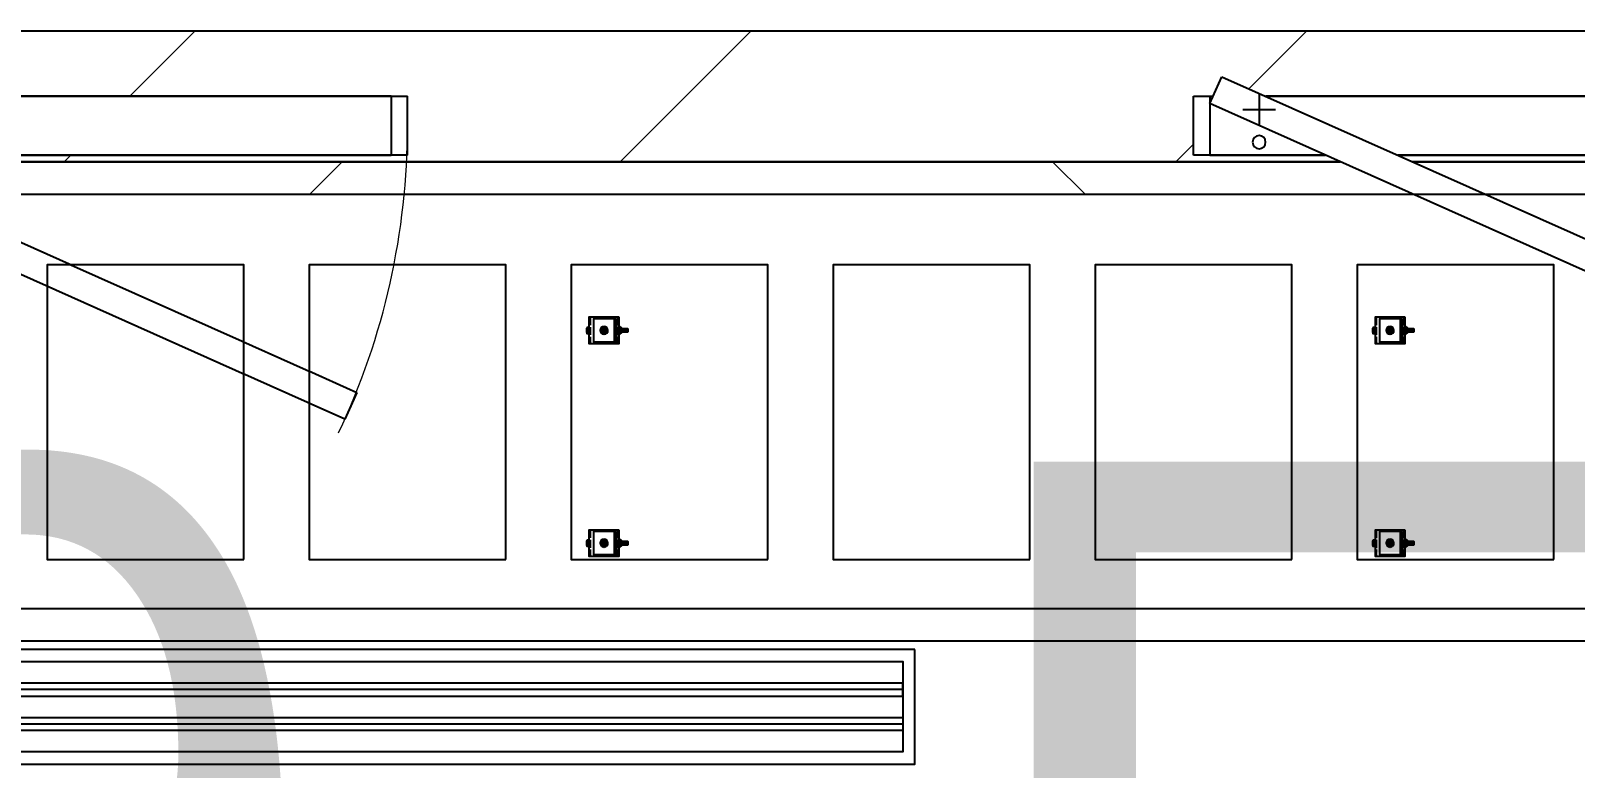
# Model space of a CAD drawing. Header units: millimetres. Extents: x -962357 to -591296, y -195428 to 59420.
# Drawn here: x -741355 to -738998, y 7019 to 8145 of the extents above; entities that cross this region are included whole.
import ezdxf

# ---------------------------------------------------------------- set-up
doc = ezdxf.new("R2010")
doc.units = ezdxf.units.MM
doc.linetypes.add('ACAD_ISO02W100', pattern=[15, 12, -3])
for name, color, linetype in [('000 - CSD_PL_001 - ASCESSORIES', 251, 'Continuous'), ('000 - H A T C H', 8, 'Continuous'), ('000 - WIPEOUT', 250, 'Continuous'), ('001 - ASCESSORIES', 251, 'Continuous'), ('008 - LIGHTING', 1, 'Continuous'), ('A04_TUBE SERIES', 2, 'Continuous'), ('A11_ALU.SOLID SHEET', 2, 'Continuous')]:
    doc.layers.add(name, color=color, linetype=linetype)
for name, color, linetype, lineweight in [('A-DOOR', 3, 'Continuous', 25), ('A-DOOR-E', 2, 'Continuous', 25), ('A-DOOR-OPNG', 2, 'Continuous', 9), ('A-GLAZ-CURT', 2, 'Continuous', 9), ('A-WALL', 5, 'Continuous', 9), ('A-WALL-FNSH', 2, 'Continuous', 9), ('A-WALL-PATT', 1, 'Continuous', 9)]:
    doc.layers.add(name, color=color, linetype=linetype, lineweight=lineweight)
doc.layers.get('000 - CSD_PL_001 - ASCESSORIES').off()

# ---------------------------------------------------------------- blocks, each defined once
blk = doc.blocks.new('PPLS-PP19_Custom Tile Pattern - Custom Tile Pattern-V94-4180-01 LOWER PLATFORM LEVEL - REFLECTED CEILING PLAN')
at = {"layer": 'A-GLAZ-CURT'}
for p, q in [((-300, 0), (-146.1, 0)), ((-146.1, 0), (-300, 0)), ((-35.8, 0), (300, 0)), ((300, 0), (-35.8, 0)), ((230.1, 0), (300, 0)), ((-300, -50), (-34.2, -50)), ((-34.2, -50), (-300, -50)), ((76.1, -50), (300, -50)), ((300, -50), (76.1, -50))]:
    blk.add_line(p, q, dxfattribs=at)
at = {"layer": 'A-GLAZ-CURT', "flags": 128}
for points in [[(-300, 0), (-291.6, 0), (-283.3, 0), (-275.2, 0), (-267.3, 0), (-259.5, 0), (-251.8, 0), (-244.2, 0), (-236.7, 0), (-229.4, 0), (-222.1, 0), (-214.8, 0), (-207.7, 0), (-200.8, 0), (-194, 0), (-187.5, 0), (-181.4, 0)], [(-190.4, 0), (-196.4, 0), (-202.6, 0), (-209, 0), (-215.7, 0), (-222.6, 0), (-229.7, 0), (-237, 0), (-244.4, 0), (-252, 0), (-259.7, 0), (-267.5, 0), (-275.5, 0), (-283.6, 0), (-291.7, 0), (-300, 0)]]:
    blk.add_lwpolyline(points, dxfattribs=at)
at = {"layer": 'A-GLAZ-CURT'}
for points, knots in [([(-300, 0), (-284.7, 0), (-236.6, 0), (-188.9, 0), (-158.8, 0), (-151, 0)], [-5323.127839, -5323.127839, -5323.127839, -5323.127839, -4502.809032, -2700.551212, -1996.172939, -1996.172939, -1996.172939, -1996.172939]), ([(-159.2, 0), (-159.6, 0), (-163.4, 0), (-174, 0), (-185.6, 0), (-209.8, 0), (-232, 0), (-248.9, 0), (-253.5, 0), (-253.7, 0)], [-2257.973564, -2257.973564, -2257.973564, -2257.973564, -2237.412286, -2029.680487, -1755.085331, -1400.429864, -858.079193, -543.655514, -531.287897, -531.287897, -531.287897, -531.287897]), ([(-149.6, 0), (-152.7, 0), (-162.6, 0), (-177.9, 0), (-199.5, 0), (-215.4, 0), (-225.5, 0), (-226.7, 0)], [-2276.373206, -2276.373206, -2276.373206, -2276.373206, -2113.765672, -1763.376603, -1422.553702, -978.033455, -910.549282, -910.549282, -910.549282, -910.549282]), ([(-34.6, 0), (-26.3, 0), (-14.4, 0), (-3.8, 0), (-1, 0)], [-4019.024145, -4019.024145, -4019.024145, -4019.024145, -3589.737505, -3410.081093, -3410.081093, -3410.081093, -3410.081093]), ([(71, 0), (70.7, 0), (65.3, 0), (53.5, 0), (37, 0), (24.1, 0), (12.8, 0), (-2.9, 0), (-20.6, 0), (-29.6, 0), (-34, 0), (-34.1, 0)], [-2966.590051, -2966.590051, -2966.590051, -2966.590051, -2950.589685, -2634.532728, -2313.748533, -2106.613311, -1925.670641, -1617.263037, -1290.787923, -1039.307308, -1031.857409, -1031.857409, -1031.857409, -1031.857409]), ([(31.2, 0), (26, 0), (12, 0), (-10.2, 0), (-26.7, 0), (-34, 0)], [-4496.803627, -4496.803627, -4496.803627, -4496.803627, -4222.080604, -3745.412743, -3330.96565, -3330.96565, -3330.96565, -3330.96565]), ([(-31.3, 0), (-28.4, 0), (-17, 0), (8.8, 0), (43.4, 0), (68.5, 0), (77.9, 0), (79.3, 0)], [-6062.162279, -6062.162279, -6062.162279, -6062.162279, -5862.463379, -5340.621928, -4573.028122, -4094.177415, -3998.447461, -3998.447461, -3998.447461, -3998.447461]), ([(2.8, 0), (-4.7, 0), (-14.7, 0), (-28.9, 0), (-31.3, 0)], [-9880.810509, -9880.810509, -9880.810509, -9880.810509, -9424.652049, -9299.586361, -9299.586361, -9299.586361, -9299.586361]), ([(-29, 0), (-28.7, 0), (-27.4, 0), (-24.5, 0), (-22.6, 0)], [-166.548282, -166.548282, -166.548282, -166.548282, -102.06493, 0, 0, 0, 0]), ([(-22.6, 0), (-20.3, 0), (-17, 0), (-12.7, 0), (-10.9, 0), (-9.9, 0)], [-56468.192263, -56468.192263, -56468.192263, -56468.192263, -56344.022017, -56303.229861, -56238.992205, -56238.992205, -56238.992205, -56238.992205]), ([(-21.2, 0), (-19.4, 0), (-11.8, 0), (-1.3, 0), (4.5, 0)], [-2989.152759, -2989.152759, -2989.152759, -2989.152759, -2864.387349, -2490.960632, -2490.960632, -2490.960632, -2490.960632]), ([(0.5, 0), (-2.2, 0), (-6.9, 0), (-11, 0), (-12.4, 0)], [-2679.34943, -2679.34943, -2679.34943, -2679.34943, -2518.50168, -2435.772209, -2435.772209, -2435.772209, -2435.772209]), ([(-3.4, 0), (-0.6, 0), (14, 0), (42.8, 0), (88.7, 0), (120.6, 0), (138.3, 0), (138.5, 0)], [-439.821474, -439.821474, -439.821474, -439.821474, -429.606584, -390.253598, -346.313304, -291.370682, -290.5735, -290.5735, -290.5735, -290.5735]), ([(3.4, 0), (4.6, 0), (8, 0), (16, 0), (22.5, 0), (24.5, 0)], [-211.182196, -211.182196, -211.182196, -211.182196, -206.416616, -198.214427, -187.717507, -187.717507, -187.717507, -187.717507]), ([(103.1, 0), (101.1, 0), (86.3, 0), (63.3, 0), (37, 0), (25.3, 0), (20.9, 0)], [-375.435014, -375.435014, -375.435014, -375.435014, -369.147452, -330.153101, -307.516438, -289.397823, -289.397823, -289.397823, -289.397823]), ([(21.5, 0), (22, 0), (24.6, 0), (31, 0), (39, 0), (48.3, 0), (52.8, 0), (53.9, 0)], [-1992.768506, -1992.768506, -1992.768506, -1992.768506, -1956.422387, -1818.904206, -1645.594513, -1443.202566, -1370.028348, -1370.028348, -1370.028348, -1370.028348]), ([(136.4, 0), (121.7, 0), (86.9, 0), (51.2, 0), (31.2, 0)], [-106.750556, -106.750556, -106.750556, -106.750556, -59.610984, 0, 0, 0, 0]), ([(36.3, 0), (37.8, 0), (46.7, 0), (52.8, 0), (56.3, 0)], [-314.598523, -314.598523, -314.598523, -314.598523, -305.899624, -292.458861, -292.458861, -292.458861, -292.458861]), ([(100.3, 0), (90.4, 0), (75.2, 0), (57.8, 0), (46.5, 0), (41.8, 0), (38.2, 0), (37.3, 0)], [-395.777283, -395.777283, -395.777283, -395.777283, -357.622665, -341.267687, -334.000314, -326.15566, -321.97841, -321.97841, -321.97841, -321.97841]), ([(39, 0), (43.3, 0), (54.4, 0), (67.2, 0), (73, 0)], [-4639.627446, -4639.627446, -4639.627446, -4639.627446, -4353.683244, -3976.823525, -3976.823525, -3976.823525, -3976.823525]), ([(96.7, 0), (97, 0), (100.3, 0), (109, 0), (120.8, 0), (139.9, 0), (160.9, 0), (176.3, 0), (182.7, 0)], [-2253.533331, -2253.533331, -2253.533331, -2253.533331, -2233.599744, -2052.234781, -1843.028543, -1530.39897, -1095.004608, -662.803921, -662.803921, -662.803921, -662.803921]), ([(131.4, 0), (132.9, 0), (139.5, 0), (148, 0), (152.6, 0)], [-625.910216, -625.910216, -625.910216, -625.910216, -618.981161, -603.66234, -603.66234, -603.66234, -603.66234]), ([(162.8, 0), (165.4, 0), (168.7, 0), (170.7, 0), (170.7, 0)], [-111.264224, -111.264224, -111.264224, -111.264224, -56.742688, -55.632112, -55.632112, -55.632112, -55.632112]), ([(300, 0), (286.5, 0), (254.2, 0), (207.1, 0), (179.8, 0), (166.2, 0), (164.9, 0)], [-285.253232, -285.253232, -285.253232, -285.253232, -244.693688, -187.987675, -143.776725, -138.771843, -138.771843, -138.771843, -138.771843]), ([(171.5, 0), (176.5, 0), (188.6, 0), (194.3, 0), (195.7, 0)], [-7971.819559, -7971.819559, -7971.819559, -7971.819559, -7784.112253, -7707.76565, -7707.76565, -7707.76565, -7707.76565]), ([(185.8, 0), (186.9, 0), (192.6, 0), (208.8, 0), (219.4, 0), (230.1, 0)], [-46.257281, -46.257281, -46.257281, -46.257281, -41.623857, -24.459831, 0, 0, 0, 0]), ([(219.8, 0), (225.3, 0), (244.4, 0), (264.9, 0), (276, 0), (279, 0)], [-6915.603924, -6915.603924, -6915.603924, -6915.603924, -6582.165592, -6068.460911, -5859.388289, -5859.388289, -5859.388289, -5859.388289]), ([(286.1, 0), (286.6, 0), (288.3, 0), (293.6, 0), (297.8, 0), (300, 0)], [-4011.010929, -4011.010929, -4011.010929, -4011.010929, -3959.664717, -3862.421465, -3746.95702, -3746.95702, -3746.95702, -3746.95702])]:
    blk.add_open_spline(points, degree=3, knots=knots, dxfattribs=at)
for points in [[(-29, 0), (-31, 0), (-33, 0), (-35, 0)], [(67.8, 0), (71.7, 0), (75.7, 0), (79.6, 0)]]:
    blk.add_open_spline(points, degree=3, dxfattribs=at)
blk = doc.blocks.new('PPLS-PP19_Custom Tile Pattern - Custom Tile Pattern-16106263-4180-01 LOWER PLATFORM LEVEL - REFLECTED CEILING PLAN')
at = {"layer": 'A-GLAZ-CURT'}
for p, q in [((-300, 0), (300, 0)), ((300, 0), (-300, 0)), ((-134.2, 0), (-140, 0)), ((230.1, 0), (300, 0)), ((-300, -50), (300, -50)), ((300, -50), (-300, -50))]:
    blk.add_line(p, q, dxfattribs=at)
at = {"layer": 'A-GLAZ-CURT', "flags": 128}
for points in [[(-300, 0), (-291.6, 0), (-283.3, 0), (-275.2, 0), (-267.3, 0), (-259.5, 0), (-251.8, 0), (-244.2, 0), (-236.7, 0), (-229.4, 0), (-222.1, 0), (-214.8, 0), (-207.7, 0), (-200.8, 0), (-194, 0), (-187.5, 0), (-181.4, 0)], [(-190.4, 0), (-196.4, 0), (-202.6, 0), (-209, 0), (-215.7, 0), (-222.6, 0), (-229.7, 0), (-237, 0), (-244.4, 0), (-252, 0), (-259.7, 0), (-267.5, 0), (-275.5, 0), (-283.6, 0), (-291.7, 0), (-300, 0)], [(-149.4, 0), (-141.8, 0), (-132.8, 0), (-126.1, 0)]]:
    blk.add_lwpolyline(points, dxfattribs=at)
at = {"layer": 'A-GLAZ-CURT'}
for points, knots in [([(-300, 0), (-284.7, 0), (-236.6, 0), (-176.1, 0), (-138.3, 0), (-124.9, 0)], [-5323.127839, -5323.127839, -5323.127839, -5323.127839, -4502.809032, -2700.551212, -1108.984966, -1108.984966, -1108.984966, -1108.984966]), ([(-159.2, 0), (-159.6, 0), (-163.4, 0), (-174, 0), (-185.6, 0), (-209.8, 0), (-232, 0), (-248.9, 0), (-253.5, 0), (-253.7, 0)], [-2257.973564, -2257.973564, -2257.973564, -2257.973564, -2237.412286, -2029.680487, -1755.085331, -1400.429864, -858.079193, -543.655514, -531.287897, -531.287897, -531.287897, -531.287897]), ([(-143.3, 0), (-144.7, 0), (-149.9, 0), (-162, 0), (-177.9, 0), (-199.5, 0), (-215.4, 0), (-225.5, 0), (-226.7, 0)], [-2390.191866, -2390.191866, -2390.191866, -2390.191866, -2308.929706, -2113.765672, -1763.376603, -1422.553702, -978.033455, -910.549282, -910.549282, -910.549282, -910.549282]), ([(-128, 0), (-130.6, 0), (-136.8, 0), (-144.4, 0), (-147.1, 0)], [-5691.037617, -5691.037617, -5691.037617, -5691.037617, -5508.838257, -5319.88299, -5319.88299, -5319.88299, -5319.88299]), ([(-65.9, 0), (-70.5, 0), (-83.9, 0), (-110.9, 0), (-128.7, 0), (-142.4, 0), (-143.6, 0)], [-7788.403577, -7788.403577, -7788.403577, -7788.403577, -7508.296369, -7004.680444, -6449.282163, -6393.465623, -6393.465623, -6393.465623, -6393.465623]), ([(-118.2, 0), (-119.4, 0), (-122.1, 0), (-125.4, 0), (-127, 0), (-127.4, 0)], [-164.249813, -164.249813, -164.249813, -164.249813, -98.539552, -24.539552, 0, 0, 0, 0]), ([(-126.5, 0), (-122.4, 0), (-108.7, 0), (-90.8, 0), (-77.2, 0), (-72.3, 0)], [-5231.017328, -5231.017328, -5231.017328, -5231.017328, -4994.692869, -4542.524482, -4234.633075, -4234.633075, -4234.633075, -4234.633075]), ([(-125.7, 0), (-125.3, 0), (-120.4, 0), (-107.3, 0), (-90.4, 0), (-75.3, 0), (-68.4, 0), (-65.1, 0), (-63.6, 0)], [-4082.700899, -4082.700899, -4082.700899, -4082.700899, -4054.690705, -3793.097032, -3402.597032, -3144.956779, -3050.982048, -2969.237017, -2969.237017, -2969.237017, -2969.237017]), ([(-114.9, 0), (-108, 0), (-98.7, 0), (-91.2, 0), (-90.5, 0)], [-6773.888853, -6773.888853, -6773.888853, -6773.888853, -6236.997189, -6184.855039, -6184.855039, -6184.855039, -6184.855039]), ([(-58.7, 0), (-59.6, 0), (-65.7, 0), (-81.2, 0), (-99.4, 0), (-111.4, 0), (-113.3, 0)], [-1113.463882, -1113.463882, -1113.463882, -1113.463882, -1060.00838, -740.068933, -229.489605, -123.718209, -123.718209, -123.718209, -123.718209]), ([(-39.2, 0), (-39.7, 0), (-45.3, 0), (-56.2, 0), (-75.6, 0), (-92, 0), (-103.2, 0), (-106.1, 0)], [-1826.829157, -1826.829157, -1826.829157, -1826.829157, -1792.521578, -1466.981642, -1208.454564, -789.402658, -608.943052, -608.943052, -608.943052, -608.943052]), ([(-96.4, 0), (-96.2, 0), (-90.9, 0), (-71.3, 0), (-42.5, 0), (-15.2, 0), (-3.8, 0), (-1, 0)], [-5115.12164, -5115.12164, -5115.12164, -5115.12164, -5103.229623, -4799.173296, -4065.652676, -3589.737505, -3410.081093, -3410.081093, -3410.081093, -3410.081093]), ([(-67.9, 0), (-73, 0), (-81.1, 0), (-89.2, 0), (-91.8, 0)], [-2627.997013, -2627.997013, -2627.997013, -2627.997013, -2193.204658, -1970.99776, -1970.99776, -1970.99776, -1970.99776]), ([(-79.5, 0), (-79.3, 0), (-74.9, 0), (-70.9, 0), (-67.4, 0)], [-1286.743147, -1286.743147, -1286.743147, -1286.743147, -1274.333717, -1073.56893, -1073.56893, -1073.56893, -1073.56893]), ([(-29, 0), (-34, 0), (-43.7, 0), (-55.8, 0), (-63.3, 0), (-65.5, 0)], [-2680.714891, -2680.714891, -2680.714891, -2680.714891, -2413.671296, -2161.752162, -2037.343317, -2037.343317, -2037.343317, -2037.343317]), ([(31.2, 0), (26, 0), (12, 0), (-16.9, 0), (-42.2, 0), (-56.4, 0), (-58.5, 0)], [-4496.803627, -4496.803627, -4496.803627, -4496.803627, -4222.080604, -3745.412743, -2981.410125, -2831.320802, -2831.320802, -2831.320802, -2831.320802]), ([(-49.8, 0), (-48.2, 0), (-45.4, 0), (-42.6, 0), (-41.8, 0)], [-4417.7536, -4417.7536, -4417.7536, -4417.7536, -4321.566175, -4270.495146, -4270.495146, -4270.495146, -4270.495146]), ([(71, 0), (70.7, 0), (65.3, 0), (53.5, 0), (37, 0), (24.1, 0), (12.8, 0), (-2.9, 0), (-20.6, 0), (-32.8, 0), (-42.4, 0), (-47, 0), (-47.8, 0)], [-2966.590051, -2966.590051, -2966.590051, -2966.590051, -2950.589685, -2634.532728, -2313.748533, -2106.613311, -1925.670641, -1617.263037, -1290.787923, -1039.307308, -819.71621, -773.893057, -773.893057, -773.893057, -773.893057]), ([(-45.9, 0), (-43, 0), (-37.8, 0), (-33.6, 0), (-32.3, 0)], [-3487.344885, -3487.344885, -3487.344885, -3487.344885, -3315.260113, -3238.248822, -3238.248822, -3238.248822, -3238.248822]), ([(-31.3, 0), (-28.4, 0), (-17, 0), (8.8, 0), (43.4, 0), (68.5, 0), (77.9, 0), (79.3, 0)], [-6062.162279, -6062.162279, -6062.162279, -6062.162279, -5862.463379, -5340.621928, -4573.028122, -4094.177415, -3998.447461, -3998.447461, -3998.447461, -3998.447461]), ([(2.8, 0), (-4.7, 0), (-14.7, 0), (-28.9, 0), (-31.3, 0)], [-9880.810509, -9880.810509, -9880.810509, -9880.810509, -9424.652049, -9299.586361, -9299.586361, -9299.586361, -9299.586361]), ([(-29, 0), (-28.7, 0), (-27.4, 0), (-24.5, 0), (-22.6, 0)], [-166.548282, -166.548282, -166.548282, -166.548282, -102.06493, 0, 0, 0, 0]), ([(-22.6, 0), (-20.3, 0), (-17, 0), (-12.7, 0), (-10.9, 0), (-9.9, 0)], [-56468.192263, -56468.192263, -56468.192263, -56468.192263, -56344.022017, -56303.229861, -56238.992205, -56238.992205, -56238.992205, -56238.992205]), ([(-21.2, 0), (-19.4, 0), (-11.8, 0), (-1.3, 0), (4.5, 0)], [-2989.152759, -2989.152759, -2989.152759, -2989.152759, -2864.387349, -2490.960632, -2490.960632, -2490.960632, -2490.960632]), ([(0.5, 0), (-2.2, 0), (-6.9, 0), (-11, 0), (-12.4, 0)], [-2679.34943, -2679.34943, -2679.34943, -2679.34943, -2518.50168, -2435.772209, -2435.772209, -2435.772209, -2435.772209]), ([(-3.4, 0), (-0.6, 0), (14, 0), (42.8, 0), (88.7, 0), (120.6, 0), (138.3, 0), (138.5, 0)], [-439.821474, -439.821474, -439.821474, -439.821474, -429.606584, -390.253598, -346.313304, -291.370682, -290.5735, -290.5735, -290.5735, -290.5735]), ([(3.4, 0), (4.6, 0), (8, 0), (16, 0), (22.5, 0), (24.5, 0)], [-211.182196, -211.182196, -211.182196, -211.182196, -206.416616, -198.214427, -187.717507, -187.717507, -187.717507, -187.717507]), ([(103.1, 0), (101.1, 0), (86.3, 0), (63.3, 0), (37, 0), (25.3, 0), (20.9, 0)], [-375.435014, -375.435014, -375.435014, -375.435014, -369.147452, -330.153101, -307.516438, -289.397823, -289.397823, -289.397823, -289.397823]), ([(21.5, 0), (22, 0), (24.6, 0), (31, 0), (39, 0), (48.3, 0), (52.8, 0), (53.9, 0)], [-1992.768506, -1992.768506, -1992.768506, -1992.768506, -1956.422387, -1818.904206, -1645.594513, -1443.202566, -1370.028348, -1370.028348, -1370.028348, -1370.028348]), ([(136.4, 0), (121.7, 0), (86.9, 0), (51.2, 0), (31.2, 0)], [-106.750556, -106.750556, -106.750556, -106.750556, -59.610984, 0, 0, 0, 0]), ([(36.3, 0), (37.8, 0), (46.7, 0), (52.8, 0), (56.3, 0)], [-314.598523, -314.598523, -314.598523, -314.598523, -305.899624, -292.458861, -292.458861, -292.458861, -292.458861]), ([(100.3, 0), (90.4, 0), (75.2, 0), (57.8, 0), (46.5, 0), (41.8, 0), (38.2, 0), (37.3, 0)], [-395.777283, -395.777283, -395.777283, -395.777283, -357.622665, -341.267687, -334.000314, -326.15566, -321.97841, -321.97841, -321.97841, -321.97841]), ([(39, 0), (43.3, 0), (54.4, 0), (67.2, 0), (73, 0)], [-4639.627446, -4639.627446, -4639.627446, -4639.627446, -4353.683244, -3976.823525, -3976.823525, -3976.823525, -3976.823525]), ([(96.7, 0), (97, 0), (100.3, 0), (109, 0), (120.8, 0), (139.9, 0), (160.9, 0), (176.3, 0), (182.7, 0)], [-2253.533331, -2253.533331, -2253.533331, -2253.533331, -2233.599744, -2052.234781, -1843.028543, -1530.39897, -1095.004608, -662.803921, -662.803921, -662.803921, -662.803921]), ([(131.4, 0), (132.9, 0), (139.5, 0), (148, 0), (152.6, 0)], [-625.910216, -625.910216, -625.910216, -625.910216, -618.981161, -603.66234, -603.66234, -603.66234, -603.66234]), ([(162.8, 0), (165.4, 0), (168.7, 0), (170.7, 0), (170.7, 0)], [-111.264224, -111.264224, -111.264224, -111.264224, -56.742688, -55.632112, -55.632112, -55.632112, -55.632112]), ([(300, 0), (286.5, 0), (254.2, 0), (207.1, 0), (179.8, 0), (166.2, 0), (164.9, 0)], [-285.253232, -285.253232, -285.253232, -285.253232, -244.693688, -187.987675, -143.776725, -138.771843, -138.771843, -138.771843, -138.771843]), ([(171.5, 0), (176.5, 0), (188.6, 0), (194.3, 0), (195.7, 0)], [-7971.819559, -7971.819559, -7971.819559, -7971.819559, -7784.112253, -7707.76565, -7707.76565, -7707.76565, -7707.76565]), ([(185.8, 0), (186.9, 0), (192.6, 0), (208.8, 0), (219.4, 0), (230.1, 0)], [-46.257281, -46.257281, -46.257281, -46.257281, -41.623857, -24.459831, 0, 0, 0, 0]), ([(219.8, 0), (225.3, 0), (244.4, 0), (264.9, 0), (276, 0), (279, 0)], [-6915.603924, -6915.603924, -6915.603924, -6915.603924, -6582.165592, -6068.460911, -5859.388289, -5859.388289, -5859.388289, -5859.388289]), ([(286.1, 0), (286.6, 0), (288.3, 0), (293.6, 0), (297.8, 0), (300, 0)], [-4011.010929, -4011.010929, -4011.010929, -4011.010929, -3959.664717, -3862.421465, -3746.95702, -3746.95702, -3746.95702, -3746.95702])]:
    blk.add_open_spline(points, degree=3, knots=knots, dxfattribs=at)
for points in [[(-122.9, 0), (-125.3, 0), (-129.6, 0), (-133.8, 0)], [(-108.5, 0), (-104.3, 0), (-99.2, 0), (-91.5, 0)], [(67.8, 0), (71.7, 0), (75.7, 0), (79.6, 0)]]:
    blk.add_open_spline(points, degree=3, dxfattribs=at)
blk = doc.blocks.new('PPLS-PP19_Custom Tile Pattern - Custom Tile Pattern-V95-4180-01 LOWER PLATFORM LEVEL - REFLECTED CEILING PLAN')
at = {"layer": 'A-GLAZ-CURT'}
for p, q in [((-300, 0), (300, 0)), ((300, 0), (-300, 0)), ((-134.2, 0), (-140, 0)), ((230.1, 0), (300, 0)), ((-300, -50), (300, -50)), ((300, -50), (-300, -50))]:
    blk.add_line(p, q, dxfattribs=at)
at = {"layer": 'A-GLAZ-CURT', "flags": 128}
for points in [[(-300, 0), (-291.6, 0), (-283.3, 0)], [(-283.6, 0), (-291.7, 0), (-300, 0)], [(-190.4, 0), (-196.4, 0), (-202.6, 0), (-209, 0), (-215.7, 0), (-222.6, 0), (-229.7, 0), (-237, 0), (-244.4, 0), (-252, 0), (-259.7, 0), (-267.5, 0), (-275.5, 0)], [(-275.2, 0), (-267.3, 0), (-259.5, 0), (-251.8, 0), (-244.2, 0), (-236.7, 0), (-229.4, 0), (-222.1, 0), (-214.8, 0), (-207.7, 0), (-200.8, 0), (-194, 0), (-187.5, 0), (-181.4, 0)], [(-149.4, 0), (-141.8, 0), (-132.8, 0), (-126.1, 0)]]:
    blk.add_lwpolyline(points, dxfattribs=at)
at = {"layer": 'A-GLAZ-CURT'}
for points in [[(-300, 0), (-293, 0), (-286, 0), (-279.2, 0)], [(-122.9, 0), (-125.3, 0), (-129.6, 0), (-133.8, 0)], [(-108.5, 0), (-104.3, 0), (-99.2, 0), (-91.5, 0)], [(67.8, 0), (71.7, 0), (75.7, 0), (79.6, 0)]]:
    blk.add_open_spline(points, degree=3, dxfattribs=at)
for points, knots in [([(-275.5, 0), (-268.7, 0), (-230.2, 0), (-176.1, 0), (-138.3, 0), (-124.9, 0)], [-4879.533852, -4879.533852, -4879.533852, -4879.533852, -4502.809032, -2700.551212, -1108.984966, -1108.984966, -1108.984966, -1108.984966]), ([(-159.2, 0), (-159.6, 0), (-163.4, 0), (-174, 0), (-185.6, 0), (-209.8, 0), (-232, 0), (-248.9, 0), (-253.5, 0), (-253.7, 0)], [-2257.973564, -2257.973564, -2257.973564, -2257.973564, -2237.412286, -2029.680487, -1755.085331, -1400.429864, -858.079193, -543.655514, -531.287897, -531.287897, -531.287897, -531.287897]), ([(-143.3, 0), (-144.7, 0), (-149.9, 0), (-162, 0), (-177.9, 0), (-199.5, 0), (-215.4, 0), (-225.5, 0), (-226.7, 0)], [-2390.191866, -2390.191866, -2390.191866, -2390.191866, -2308.929706, -2113.765672, -1763.376603, -1422.553702, -978.033455, -910.549282, -910.549282, -910.549282, -910.549282]), ([(-128, 0), (-130.6, 0), (-136.8, 0), (-144.4, 0), (-147.1, 0)], [-5691.037617, -5691.037617, -5691.037617, -5691.037617, -5508.838257, -5319.88299, -5319.88299, -5319.88299, -5319.88299]), ([(-65.9, 0), (-70.5, 0), (-83.9, 0), (-110.9, 0), (-128.7, 0), (-142.4, 0), (-143.6, 0)], [-7788.403577, -7788.403577, -7788.403577, -7788.403577, -7508.296369, -7004.680444, -6449.282163, -6393.465623, -6393.465623, -6393.465623, -6393.465623]), ([(-118.2, 0), (-119.4, 0), (-122.1, 0), (-125.4, 0), (-127, 0), (-127.4, 0)], [-164.249813, -164.249813, -164.249813, -164.249813, -98.539552, -24.539552, 0, 0, 0, 0]), ([(-126.5, 0), (-122.4, 0), (-108.7, 0), (-90.8, 0), (-77.2, 0), (-72.3, 0)], [-5231.017328, -5231.017328, -5231.017328, -5231.017328, -4994.692869, -4542.524482, -4234.633075, -4234.633075, -4234.633075, -4234.633075]), ([(-125.7, 0), (-125.3, 0), (-120.4, 0), (-107.3, 0), (-90.4, 0), (-75.3, 0), (-68.4, 0), (-65.1, 0), (-63.6, 0)], [-4082.700899, -4082.700899, -4082.700899, -4082.700899, -4054.690705, -3793.097032, -3402.597032, -3144.956779, -3050.982048, -2969.237017, -2969.237017, -2969.237017, -2969.237017]), ([(-114.9, 0), (-108, 0), (-98.7, 0), (-91.2, 0), (-90.5, 0)], [-6773.888853, -6773.888853, -6773.888853, -6773.888853, -6236.997189, -6184.855039, -6184.855039, -6184.855039, -6184.855039]), ([(-58.7, 0), (-59.6, 0), (-65.7, 0), (-81.2, 0), (-99.4, 0), (-111.4, 0), (-113.3, 0)], [-1113.463882, -1113.463882, -1113.463882, -1113.463882, -1060.00838, -740.068933, -229.489605, -123.718209, -123.718209, -123.718209, -123.718209]), ([(-39.2, 0), (-39.7, 0), (-45.3, 0), (-56.2, 0), (-75.6, 0), (-92, 0), (-103.2, 0), (-106.1, 0)], [-1826.829157, -1826.829157, -1826.829157, -1826.829157, -1792.521578, -1466.981642, -1208.454564, -789.402658, -608.943052, -608.943052, -608.943052, -608.943052]), ([(-96.4, 0), (-96.2, 0), (-90.9, 0), (-71.3, 0), (-42.5, 0), (-15.2, 0), (-3.8, 0), (-1, 0)], [-5115.12164, -5115.12164, -5115.12164, -5115.12164, -5103.229623, -4799.173296, -4065.652676, -3589.737505, -3410.081093, -3410.081093, -3410.081093, -3410.081093]), ([(-67.9, 0), (-73, 0), (-81.1, 0), (-89.2, 0), (-91.8, 0)], [-2627.997013, -2627.997013, -2627.997013, -2627.997013, -2193.204658, -1970.99776, -1970.99776, -1970.99776, -1970.99776]), ([(-79.5, 0), (-79.3, 0), (-74.9, 0), (-70.9, 0), (-67.4, 0)], [-1286.743147, -1286.743147, -1286.743147, -1286.743147, -1274.333717, -1073.56893, -1073.56893, -1073.56893, -1073.56893]), ([(-29, 0), (-34, 0), (-43.7, 0), (-55.8, 0), (-63.3, 0), (-65.5, 0)], [-2680.714891, -2680.714891, -2680.714891, -2680.714891, -2413.671296, -2161.752162, -2037.343317, -2037.343317, -2037.343317, -2037.343317]), ([(31.2, 0), (26, 0), (12, 0), (-16.9, 0), (-42.2, 0), (-56.4, 0), (-58.5, 0)], [-4496.803627, -4496.803627, -4496.803627, -4496.803627, -4222.080604, -3745.412743, -2981.410125, -2831.320802, -2831.320802, -2831.320802, -2831.320802]), ([(-49.8, 0), (-48.2, 0), (-45.4, 0), (-42.6, 0), (-41.8, 0)], [-4417.7536, -4417.7536, -4417.7536, -4417.7536, -4321.566175, -4270.495146, -4270.495146, -4270.495146, -4270.495146]), ([(71, 0), (70.7, 0), (65.3, 0), (53.5, 0), (37, 0), (24.1, 0), (12.8, 0), (-2.9, 0), (-20.6, 0), (-32.8, 0), (-42.4, 0), (-47, 0), (-47.8, 0)], [-2966.590051, -2966.590051, -2966.590051, -2966.590051, -2950.589685, -2634.532728, -2313.748533, -2106.613311, -1925.670641, -1617.263037, -1290.787923, -1039.307308, -819.71621, -773.893057, -773.893057, -773.893057, -773.893057]), ([(-45.9, 0), (-43, 0), (-37.8, 0), (-33.6, 0), (-32.3, 0)], [-3487.344885, -3487.344885, -3487.344885, -3487.344885, -3315.260113, -3238.248822, -3238.248822, -3238.248822, -3238.248822]), ([(-31.3, 0), (-28.4, 0), (-17, 0), (8.8, 0), (43.4, 0), (68.5, 0), (77.9, 0), (79.3, 0)], [-6062.162279, -6062.162279, -6062.162279, -6062.162279, -5862.463379, -5340.621928, -4573.028122, -4094.177415, -3998.447461, -3998.447461, -3998.447461, -3998.447461]), ([(2.8, 0), (-4.7, 0), (-14.7, 0), (-28.9, 0), (-31.3, 0)], [-9880.810509, -9880.810509, -9880.810509, -9880.810509, -9424.652049, -9299.586361, -9299.586361, -9299.586361, -9299.586361]), ([(-29, 0), (-28.7, 0), (-27.4, 0), (-24.5, 0), (-22.6, 0)], [-166.548282, -166.548282, -166.548282, -166.548282, -102.06493, 0, 0, 0, 0]), ([(-22.6, 0), (-20.3, 0), (-17, 0), (-12.7, 0), (-10.9, 0), (-9.9, 0)], [-56468.192263, -56468.192263, -56468.192263, -56468.192263, -56344.022017, -56303.229861, -56238.992205, -56238.992205, -56238.992205, -56238.992205]), ([(-21.2, 0), (-19.4, 0), (-11.8, 0), (-1.3, 0), (4.5, 0)], [-2989.152759, -2989.152759, -2989.152759, -2989.152759, -2864.387349, -2490.960632, -2490.960632, -2490.960632, -2490.960632]), ([(0.5, 0), (-2.2, 0), (-6.9, 0), (-11, 0), (-12.4, 0)], [-2679.34943, -2679.34943, -2679.34943, -2679.34943, -2518.50168, -2435.772209, -2435.772209, -2435.772209, -2435.772209]), ([(-3.4, 0), (-0.6, 0), (14, 0), (42.8, 0), (88.7, 0), (120.6, 0), (138.3, 0), (138.5, 0)], [-439.821474, -439.821474, -439.821474, -439.821474, -429.606584, -390.253598, -346.313304, -291.370682, -290.5735, -290.5735, -290.5735, -290.5735]), ([(3.4, 0), (4.6, 0), (8, 0), (16, 0), (22.5, 0), (24.5, 0)], [-211.182196, -211.182196, -211.182196, -211.182196, -206.416616, -198.214427, -187.717507, -187.717507, -187.717507, -187.717507]), ([(103.1, 0), (101.1, 0), (86.3, 0), (63.3, 0), (37, 0), (25.3, 0), (20.9, 0)], [-375.435014, -375.435014, -375.435014, -375.435014, -369.147452, -330.153101, -307.516438, -289.397823, -289.397823, -289.397823, -289.397823]), ([(21.5, 0), (22, 0), (24.6, 0), (31, 0), (39, 0), (48.3, 0), (52.8, 0), (53.9, 0)], [-1992.768506, -1992.768506, -1992.768506, -1992.768506, -1956.422387, -1818.904206, -1645.594513, -1443.202566, -1370.028348, -1370.028348, -1370.028348, -1370.028348]), ([(136.4, 0), (121.7, 0), (86.9, 0), (51.2, 0), (31.2, 0)], [-106.750556, -106.750556, -106.750556, -106.750556, -59.610984, 0, 0, 0, 0]), ([(36.3, 0), (37.8, 0), (46.7, 0), (52.8, 0), (56.3, 0)], [-314.598523, -314.598523, -314.598523, -314.598523, -305.899624, -292.458861, -292.458861, -292.458861, -292.458861]), ([(100.3, 0), (90.4, 0), (75.2, 0), (57.8, 0), (46.5, 0), (41.8, 0), (38.2, 0), (37.3, 0)], [-395.777283, -395.777283, -395.777283, -395.777283, -357.622665, -341.267687, -334.000314, -326.15566, -321.97841, -321.97841, -321.97841, -321.97841]), ([(39, 0), (43.3, 0), (54.4, 0), (67.2, 0), (73, 0)], [-4639.627446, -4639.627446, -4639.627446, -4639.627446, -4353.683244, -3976.823525, -3976.823525, -3976.823525, -3976.823525]), ([(96.7, 0), (97, 0), (100.3, 0), (109, 0), (120.8, 0), (139.9, 0), (160.9, 0), (176.3, 0), (182.7, 0)], [-2253.533331, -2253.533331, -2253.533331, -2253.533331, -2233.599744, -2052.234781, -1843.028543, -1530.39897, -1095.004608, -662.803921, -662.803921, -662.803921, -662.803921]), ([(131.4, 0), (132.9, 0), (139.5, 0), (148, 0), (152.6, 0)], [-625.910216, -625.910216, -625.910216, -625.910216, -618.981161, -603.66234, -603.66234, -603.66234, -603.66234]), ([(162.8, 0), (165.4, 0), (168.7, 0), (170.7, 0), (170.7, 0)], [-111.264224, -111.264224, -111.264224, -111.264224, -56.742688, -55.632112, -55.632112, -55.632112, -55.632112]), ([(300, 0), (286.5, 0), (254.2, 0), (207.1, 0), (179.8, 0), (166.2, 0), (164.9, 0)], [-285.253232, -285.253232, -285.253232, -285.253232, -244.693688, -187.987675, -143.776725, -138.771843, -138.771843, -138.771843, -138.771843]), ([(171.5, 0), (176.5, 0), (188.6, 0), (194.3, 0), (195.7, 0)], [-7971.819559, -7971.819559, -7971.819559, -7971.819559, -7784.112253, -7707.76565, -7707.76565, -7707.76565, -7707.76565]), ([(185.8, 0), (186.9, 0), (192.6, 0), (208.8, 0), (219.4, 0), (230.1, 0)], [-46.257281, -46.257281, -46.257281, -46.257281, -41.623857, -24.459831, 0, 0, 0, 0]), ([(219.8, 0), (225.3, 0), (244.4, 0), (264.9, 0), (276, 0), (279, 0)], [-6915.603924, -6915.603924, -6915.603924, -6915.603924, -6582.165592, -6068.460911, -5859.388289, -5859.388289, -5859.388289, -5859.388289]), ([(286.1, 0), (286.6, 0), (288.3, 0), (293.6, 0), (297.8, 0), (300, 0)], [-4011.010929, -4011.010929, -4011.010929, -4011.010929, -3959.664717, -3862.421465, -3746.95702, -3746.95702, -3746.95702, -3746.95702])]:
    blk.add_open_spline(points, degree=3, knots=knots, dxfattribs=at)
blk = doc.blocks.new('*U403')
at = {"layer": 'A-GLAZ-CURT', "rotation": 180}
for name, p in [('PPLS-PP19_Custom Tile Pattern - Custom Tile Pattern-16106263-4180-01 LOWER PLATFORM LEVEL - REFLECTED CEILING PLAN', (3600, 4315)), ('PPLS-PP19_Custom Tile Pattern - Custom Tile Pattern-V95-4180-01 LOWER PLATFORM LEVEL - REFLECTED CEILING PLAN', (4200, 4315)), ('PPLS-PP19_Custom Tile Pattern - Custom Tile Pattern-16106263-4180-01 LOWER PLATFORM LEVEL - REFLECTED CEILING PLAN', (4800, 4315)), ('PPLS-PP19_Custom Tile Pattern - Custom Tile Pattern-V94-4180-01 LOWER PLATFORM LEVEL - REFLECTED CEILING PLAN', (5400, 4315))]:
    blk.add_blockref(name, p, dxfattribs=at)
blk = doc.blocks.new('*U374')
at = {"layer": '001 - ASCESSORIES', "color": 0, "linetype": 'ByBlock'}
blk.add_lwpolyline([(800, 87.5), (-800, 87.5), (-800, -87.5), (800, -87.5)], close=True, dxfattribs=at)
at = {"layer": '001 - ASCESSORIES', "linetype": 'ByBlock'}
for points in [[(-781.5, 69), (781.5, 69), (781.5, -69), (-781.5, -69)], [(781.5, 36.3), (-781.5, 36.3), (-781.5, 16.3), (781.5, 16.3)], [(-781.5, -16.3), (781.5, -16.3), (781.5, -36.3), (-781.5, -36.3)]]:
    blk.add_lwpolyline(points, close=True, dxfattribs=at)
for points in [[(781.5, 26.3), (-781.5, 26.3)], [(-781.5, -26.3), (781.5, -26.3)]]:
    blk.add_lwpolyline(points, dxfattribs=at)
blk = doc.blocks.new('*U378')
blk.add_attdef('EXTR.OVL-LENGTH_', (-25, -59.1), '', height=5)
blk.add_wipeout([(-25, 25), (25, -25), (25, 6873.5), (-25, 6823.5)]).dxf.layer = '000 - WIPEOUT'
at = {"layer": 'A04_TUBE SERIES', "color": 0}
blk.add_lwpolyline([(-25, 25), (25, -25), (25, 6873.5), (-25, 6823.5)], close=True, dxfattribs=at)
blk = doc.blocks.new('*U624')
at = {"layer": 'A04_TUBE SERIES', "color": 0, "linetype": 'ByBlock', "xscale": -1, "rotation": 270}
blk.add_blockref('*U378', (25, 2475), dxfattribs=at)
blk = doc.blocks.new('*U611')
at = {"color": 3}
for points in [[(-225, -1050), (225, -1050), (225, -1350), (-225, -1350)], [(-225, -1450), (225, -1450), (225, -1750), (-225, -1750)], [(-225, -1850), (225, -1850), (225, -2150), (-225, -2150)], [(-225, -2250), (225, -2250), (225, -2550), (-225, -2550)], [(-225, -2650), (225, -2650), (225, -2950), (-225, -2950)], [(-225, -3050), (225, -3050), (225, -3350), (-225, -3350)]]:
    blk.add_wipeout(points, dxfattribs=at).dxf.layer = '000 - WIPEOUT'
at = {"layer": 'A11_ALU.SOLID SHEET', "color": 0, "linetype": 'ByBlock'}
for points in [[(-225, -1350), (225, -1350), (225, -1050), (-225, -1050)], [(-225, -1750), (225, -1750), (225, -1450), (-225, -1450)], [(-225, -2150), (225, -2150), (225, -1850), (-225, -1850)], [(-225, -2550), (225, -2550), (225, -2250), (-225, -2250)], [(-225, -2950), (225, -2950), (225, -2650), (-225, -2650)], [(-225, -3350), (225, -3350), (225, -3050), (-225, -3050)]]:
    blk.add_lwpolyline(points, close=True, dxfattribs=at)
blk = doc.blocks.new('*U5836')
blk.add_lwpolyline([(-3457.4, 550), (8124.6, 550), (8124.6, 4315), (-3457.4, 4315)], close=True)
at = {"layer": '008 - LIGHTING'}
blk.add_blockref('*U374', (3874.5, 3532.5), dxfattribs=at)
at = {"layer": 'A11_ALU.SOLID SHEET', "linetype": 'ByBlock', "rotation": 90}
blk.add_blockref('*U611', (2300, 3982.5), dxfattribs=at)
at = {"layer": 'A11_ALU.SOLID SHEET'}
blk.add_blockref('*U624', (-1149.3, 1182.5), dxfattribs=at)
blk = doc.blocks.new('DPA_AC-SG-PI - A2_1200x2000 mm-12153081-4180-01 LOWER PLATFORM LEVEL - REFLECTED CEILING PLAN')
at = {"layer": 'A-DOOR', "lineweight": 9}
for p, q in [((-575, 0), (-600, 0)), ((-600, 0), (-600, -90)), ((-575, -90), (-575, 0)), ((575, 0), (575, -90)), ((600, 0), (575, 0)), ((600, -90), (600, 0)), ((-600, -90), (-575, -90)), ((575, -90), (600, -90))]:
    blk.add_line(p, q, dxfattribs=at)
at = {"layer": 'A-DOOR'}
for p, q in [((-500, 5), (-500, -45)), ((-525, -20), (-475, -20))]:
    blk.add_line(p, q, dxfattribs=at)
for start, end in [(0, 180), (180, 0)]:
    blk.add_arc((-500, -70), 10, start, end, dxfattribs=at)
at = {"layer": 'A-DOOR-E'}
for p, q in [((-575, -11.1), (-556.6, 30)), ((-556.6, 30), (522.8, -452.3)), ((-600, 0), (-570, 0)), ((-600, -90), (-600, 0)), ((-575, 0), (-575, -90)), ((-489.6, 0), (600, 0)), ((575, 0), (-489.6, 0)), ((575, 0), (575, -90)), ((600, -90), (600, 0)), ((504.5, -493.4), (-575, -11.1)), ((-398.5, -90), (-600, -90)), ((-575, -90), (-398.5, -90)), ((-288.2, -90), (575, -90)), ((600, -90), (-288.2, -90)), ((522.8, -452.3), (504.5, -493.4))]:
    blk.add_line(p, q, dxfattribs=at)
at = {"layer": 'A-DOOR-OPNG'}
blk.add_arc((-500, -44.8), 1100, 334.7442, 0, dxfattribs=at)
blk = doc.blocks.new('C-1-PP19-AR-4180-01-B_20250908-040939_EXDOWNLIGHT')
at = {"layer": 'A-DOOR-E'}
for p in [(3300, 4465), (5700, 4465)]:
    blk.add_blockref('DPA_AC-SG-PI - A2_1200x2000 mm-12153081-4180-01 LOWER PLATFORM LEVEL - REFLECTED CEILING PLAN', p, dxfattribs=at)
blk = doc.blocks.new('000 - ASSCESSORIES_FAMELINE_GALV.BRACKET_FITTING_L-PROFILE_BK-08_TOP_VIEW')
at = {"linetype": 'Continuous'}
blk.add_wipeout([(-17.5, 19), (-17.5, -16), (17.5, -16), (17.5, 19)], dxfattribs=at).dxf.layer = '000 - WIPEOUT'
at = {"layer": '001 - ASCESSORIES', "linetype": 'ByBlock'}
blk.add_lwpolyline([(-17.5, 19), (17.5, 19), (17.5, 16), (-17.5, 16)], close=True, dxfattribs=at)
at = {"layer": '001 - ASCESSORIES', "color": 0, "linetype": 'Continuous'}
blk.add_lwpolyline([(-17.5, 19), (-17.5, -16), (17.5, -16), (17.5, 19)], close=True, dxfattribs=at)
at = {"layer": '001 - ASCESSORIES'}
blk.add_circle((0, 0), 3.5, dxfattribs=at)
blk = doc.blocks.new('*U492')
at = {"layer": '001 - ASCESSORIES', "color": 0}
blk.add_blockref('000 - ASSCESSORIES_FAMELINE_GALV.BRACKET_FITTING_L-PROFILE_BK-08_TOP_VIEW', (0, 0), dxfattribs=at)
blk = doc.blocks.new('000 - DYNAMIC_VIEW_ASSCESSORIES_GALV.STUD_FULL_THREAD_1-4_TOP_VIEW')
at = {"layer": '000 - H A T C H'}
h = blk.add_hatch(color=250, dxfattribs=at)
h.dxf.hatch_style = 1
edge = h.paths.add_edge_path()
edge.add_arc((0, 0), 3.18, 0, 360)
at = {"layer": '001 - ASCESSORIES', "color": 0}
blk.add_circle((0, 0), 3.18, dxfattribs=at)
blk = doc.blocks.new('*U485')
at = {"layer": '001 - ASCESSORIES', "color": 0}
blk.add_blockref('000 - DYNAMIC_VIEW_ASSCESSORIES_GALV.STUD_FULL_THREAD_1-4_TOP_VIEW', (0, 0), dxfattribs=at)
blk = doc.blocks.new('000 - ASSCESSORIES_FAMELINE_GALV.BRACKET_FITTING_U-PROFILE_BK-07_TOP_VIEW')
at = {"linetype": 'Continuous'}
blk.add_wipeout([(20, -23), (20, 23), (-20, 23), (-20, -23)], dxfattribs=at).dxf.layer = '000 - WIPEOUT'
at = {"layer": '001 - ASCESSORIES', "linetype": 'ACAD_ISO02W100'}
for p, q in [((20, 21), (-20, 21)), ((20, -21), (-20, -21))]:
    blk.add_line(p, q, dxfattribs=at)
at = {"layer": '001 - ASCESSORIES', "color": 0, "linetype": 'Continuous'}
blk.add_lwpolyline([(20, -23), (20, 23), (-20, 23), (-20, -23)], close=True, dxfattribs=at)
at = {"layer": '001 - ASCESSORIES', "linetype": 'Continuous'}
blk.add_circle((0, 0), 3.5, dxfattribs=at)
blk = doc.blocks.new('*U489')
at = {"layer": '001 - ASCESSORIES', "color": 0, "linetype": 'ByBlock'}
blk.add_blockref('000 - ASSCESSORIES_FAMELINE_GALV.BRACKET_FITTING_U-PROFILE_BK-07_TOP_VIEW', (0, 0), dxfattribs=at)
blk = doc.blocks.new('*U281')
at = {"layer": '001 - ASCESSORIES', "color": 0}
blk.add_lwpolyline([(4.6, 0), (2.3, 4), (-2.3, 4), (-4.6, 0), (-2.3, -4), (2.3, -4)], close=True, dxfattribs=at)
at = {"layer": '001 - ASCESSORIES', "color": 8}
blk.add_circle((0, 0), 3.85, dxfattribs=at)
at = {"layer": '001 - ASCESSORIES', "color": 0}
blk.add_circle((0, 0), 2.6, dxfattribs=at)
blk = doc.blocks.new('*U639')
at = {"layer": '000 - CSD_PL_001 - ASCESSORIES', "color": 0, "rotation": 270}
blk.add_blockref('*U281', (0, 0), dxfattribs=at)
blk = doc.blocks.new('*U308')
at = {"layer": '001 - ASCESSORIES'}
blk.add_lwpolyline([(-0.3, -4.5), (-0.3, -2.5, -19.949874), (0.3, -2.5), (0.3, -4.5)], format="xyb", dxfattribs=at)
blk.add_arc((0, 0), 4.5, 273.1847, 266.8153, dxfattribs=at)
blk = doc.blocks.new('000 - ASSCESSORIES_SPRING_WASHER_M5_TOP_VIEW')
at = {"color": 6}
blk.add_blockref('*U308', (0, 0), dxfattribs=at)
blk = doc.blocks.new('*U641')
at = {"color": 6}
blk.add_blockref('000 - ASSCESSORIES_SPRING_WASHER_M5_TOP_VIEW', (0, 0), dxfattribs=at)
blk = doc.blocks.new('*U307')
at = {"layer": '001 - ASCESSORIES'}
blk.add_lwpolyline([(-0.3, -6), (-0.3, -2.5, -19.949874), (0.2, -2.5), (0.2, -6)], format="xyb", dxfattribs=at)
blk.add_arc((0, 0), 6, 273.1847, 266.8153, dxfattribs=at)
blk = doc.blocks.new('000 - ASSCESSORIES_WASHER_M5_TOP_VIEW')
at = {"color": 6}
blk.add_blockref('*U307', (0, 0), dxfattribs=at)
blk = doc.blocks.new('*U640')
at = {"color": 6}
blk.add_blockref('000 - ASSCESSORIES_WASHER_M5_TOP_VIEW', (0, 0), dxfattribs=at)
blk = doc.blocks.new('*U282')
at = {"color": 1}
for p, q in [((-3.5, 3.5), (3.5, 3.5)), ((-3.5, 0), (3.5, 0))]:
    blk.add_line(p, q, dxfattribs=at)
at = {"color": 0}
for points in [[(-2.3, 3.2, 0.249855), (-4.6, 3.2), (-4.6, 0.3, 0.249855), (-2.3, 0.3)], [(2.3, 3.2, 0.062432), (0, 3.5, 0.062432), (-2.3, 3.2), (-2.3, 0.3, 0.061701), (0, 0, 0.061701), (2.3, 0.3)], [(4.6, 3.2, 0.249855), (2.3, 3.2), (2.3, 0.3, 0.249855), (4.6, 0.3)]]:
    blk.add_lwpolyline(points, format="xyb", close=True, dxfattribs=at)
blk = doc.blocks.new('*U296')
at = {"layer": '000 - H A T C H'}
h = blk.add_hatch(dxfattribs=at)
h.set_pattern_fill('ANSI35', color=8, scale=4, angle=65)
h.set_pattern_definition([(110, (-0.5, 0), (-0.939693, -0.34202), []), (110, (-0.2012, 0.6409), (-0.939693, -0.34202), [1.25, -0.25, 0, -0.25])])
h.paths.add_polyline_path([(0, -2.5), (59.5, -2.5), (59.5, 2.5), (0, 2.5)])
at = {"color": 8}
blk.add_line((59.5, -2.5), (59.5, 2.5), dxfattribs=at)
at = {"color": 1}
blk.add_lwpolyline([(59.5, 2.5), (0, 2.5), (0, -2.5), (59.5, -2.5), (60, -2), (60, 2)], close=True, dxfattribs=at)
blk = doc.blocks.new('*U448')
at = {"layer": '000 - H A T C H'}
h = blk.add_hatch(color=250, dxfattribs=at)
h.dxf.hatch_style = 1
edge = h.paths.add_edge_path()
edge.add_line((-0.3, -4.6), (-3.2, -4.6))
edge.add_arc((-1, -3.5), 2.45, 180, 208.0569, ccw=False)
edge.add_line((-3.5, -3.5), (-3.5, 0))
edge.add_arc((5.9, 0), 9.36, 179.9761, 180.0239, ccw=False)
edge.add_line((-3.5, 0), (-3.5, 0))
edge.add_arc((5.9, 0), 9.36, 179.9761, 180.0239, ccw=False)
edge.add_line((-3.5, 0), (-3.5, 3.5))
edge.add_arc((-1, 3.5), 2.45, 151.9431, 180, ccw=False)
edge.add_line((-3.2, 4.6), (-0.3, 4.6))
edge.add_arc((-2.5, 3.5), 2.45, 360, 388.0569, ccw=False)
edge.add_line((0, 3.5), (0, -3.5))
edge.add_arc((-2.5, -3.5), 2.45, 331.9431, 360, ccw=False)
blk.add_blockref('*U296', (0, 0))
at = {"layer": '001 - ASCESSORIES', "rotation": 90}
blk.add_blockref('*U282', (0, 0), dxfattribs=at)
blk = doc.blocks.new('*U306')
blk.add_wipeout([(-6, 0.65), (6, 0.65), (6, -0.65), (-6, -0.65)]).dxf.layer = '000 - WIPEOUT'
at = {"layer": '001 - ASCESSORIES'}
blk.add_lwpolyline([(-6, 0.65), (6, 0.65), (6, -0.65), (-6, -0.65)], close=True, dxfattribs=at)
blk.add_wipeout([(0.1, -0.65), (6, -0.65), (6, 0.65), (0.1, 0.65)]).dxf.layer = '000 - WIPEOUT'
blk.add_wipeout([(-0.1, -0.65), (-6, -0.65), (-6, 0.65), (-0.1, 0.65)]).dxf.layer = '000 - WIPEOUT'
for points in [[(-0.1, -0.65), (-6, -0.65), (-6, 0.65), (-0.1, 0.65)], [(0.1, -0.65), (6, -0.65), (6, 0.65), (0.1, 0.65)]]:
    blk.add_lwpolyline(points, close=True, dxfattribs=at)
blk = doc.blocks.new('000 - ASSCESSORIES_WASHER_M5_FRONT-SIDE-BACK_VIEW')
at = {"color": 6}
blk.add_blockref('*U306', (0, 0), dxfattribs=at)
blk = doc.blocks.new('*U637')
at = {"color": 6}
blk.add_blockref('000 - ASSCESSORIES_WASHER_M5_FRONT-SIDE-BACK_VIEW', (0, 0), dxfattribs=at)
blk = doc.blocks.new('*U309')
blk.add_wipeout([(-4.5, 0.65), (4.5, 0.65), (4.5, -0.65), (-4.5, -0.65)]).dxf.layer = '000 - WIPEOUT'
at = {"layer": '001 - ASCESSORIES'}
blk.add_lwpolyline([(-4.5, 0.65), (4.5, 0.65), (4.5, -0.65), (-4.5, -0.65)], close=True, dxfattribs=at)
blk.add_wipeout([(0.1, -0.95), (4.5, -0.65), (4.5, 0.65), (0.1, 0.35)]).dxf.layer = '000 - WIPEOUT'
blk.add_wipeout([(-0.1, -0.35), (-4.5, -0.65), (-4.5, 0.65), (-0.1, 0.95)]).dxf.layer = '000 - WIPEOUT'
for points in [[(-0.1, -0.35), (-4.5, -0.65), (-4.5, 0.65), (-0.1, 0.95)], [(0.1, -0.95), (4.5, -0.65), (4.5, 0.65), (0.1, 0.35)]]:
    blk.add_lwpolyline(points, close=True, dxfattribs=at)
blk = doc.blocks.new('000 - ASSCESSORIES_SPRING_WASHER_M5_FRONT-SIDE-BACK_VIEW')
at = {"color": 6}
blk.add_blockref('*U309', (0, 0), dxfattribs=at)
blk = doc.blocks.new('*U638')
at = {"color": 6}
blk.add_blockref('000 - ASSCESSORIES_SPRING_WASHER_M5_FRONT-SIDE-BACK_VIEW', (0, 0), dxfattribs=at)
blk = doc.blocks.new('*U486')
at = {"layer": '001 - ASCESSORIES'}
blk.add_blockref('*U448', (-23, 0), dxfattribs=at)
at = {"layer": '001 - ASCESSORIES', "color": 6, "rotation": 180}
for name in ['*U640', '*U641']:
    blk.add_blockref(name, (0, 0), dxfattribs=at)
at = {"layer": '001 - ASCESSORIES', "color": 2, "rotation": 270}
blk.add_blockref('*U639', (0, 0), dxfattribs=at)
blk.add_blockref('*U639', (0, 0), dxfattribs=at)
at = {"layer": '001 - ASCESSORIES', "color": 0, "rotation": 90}
blk.add_blockref('*U489', (0, 0), dxfattribs=at)
at = {"layer": '001 - ASCESSORIES', "color": 0, "rotation": 270}
blk.add_blockref('*U492', (0, 0), dxfattribs=at)
at = {"layer": '001 - ASCESSORIES', "color": 6}
for name in ['*U640', '*U641']:
    blk.add_blockref(name, (0, 0), dxfattribs=at)
at = {"layer": '001 - ASCESSORIES', "color": 2, "rotation": 90}
blk.add_blockref('*U639', (0, 0), dxfattribs=at)
blk.add_blockref('*U639', (0, 0), dxfattribs=at)
at = {"layer": '001 - ASCESSORIES', "color": 1}
blk.add_blockref('*U485', (0, 0), dxfattribs=at)
at = {"layer": '001 - ASCESSORIES', "rotation": 90}
blk.add_blockref('*U637', (23.65, 0), dxfattribs=at)
blk.add_blockref('*U638', (25.25, 0), dxfattribs=at)
blk = doc.blocks.new('C-1-PP19-AR-4180-01-B_20250903-141828_ERROR_HANGING')
at = {"layer": '000 - CSD_PL_001 - ASCESSORIES', "linetype": 'ByBlock'}
for p in [(4200, 4107.5), (5400, 4107.5), (4200, 3782.5), (5400, 3782.5)]:
    blk.add_blockref('*U486', p, dxfattribs=at)

msp = doc.modelspace()

# ---------------------------------------------------------------- hatches: boundary and pattern name
at = {"layer": 'A-WALL-PATT'}
h = msp.add_hatch(dxfattribs=at)
h.set_pattern_fill('FP_2', color=256, style=0, pattern_type=2)
h.set_pattern_definition([(45, (2.4, 1), (-424.26407, 424.26407), [])])
h.paths.add_polyline_path([(-733549.7, 7945), (-733349.7, 7945), (-733349.7, 8145), (-755055, 8145), (-755055, 7945), (-741756.1, 7945), (-741778.5, 7955), (-741980, 7955), (-741980, 8045), (-741950, 8045), (-741936.6, 8074.9), (-741869.6, 8045), (-740780, 8045), (-740780, 7955), (-741668.2, 7955), (-741645.8, 7945), (-739356.1, 7945), (-739378.5, 7955), (-739580, 7955), (-739580, 8045), (-739550, 8045), (-739536.6, 8074.9), (-739469.6, 8045), (-738380, 8045), (-738380, 7955), (-739268.2, 7955), (-739245.8, 7945), (-734389.7, 7945)])
h = msp.add_hatch(dxfattribs=at)
h.set_pattern_fill('FP_3', color=256, style=0, pattern_type=2)
h.set_pattern_definition([(45, (2.4, 1), (-1060.6602, 1060.6602), []), (135, (2.4, 1), (-1060.6602, -1060.6602), [])])
h.paths.add_polyline_path([(-733549.7, 7895), (-733549.7, 7945), (-739245.8, 7945), (-739133.9, 7895), (-733599.7, 7895)])
h.paths.add_polyline_path([(-741980, 7895), (-741653.5, 7899.2), (-741756.1, 7945), (-751477, 7945), (-751477, 7895), (-743106.3, 7895)])
h.paths.add_polyline_path([(-740780, 7895), (-739244.2, 7895), (-739356.1, 7945), (-741645.8, 7945), (-741533.9, 7895), (-740857.2, 7895)])

# ---------------------------------------------------------------- linework, layer by layer
at = {"layer": 'A-WALL', "color": 7, "lineweight": 25}
for p, q in [((-741980, 8145), (-740780, 8145)), ((-740780, 8145), (-739580, 8145)), ((-739580, 8145), (-738380, 8145)), ((-741645.8, 7945), (-740780, 7945)), ((-740780, 7945), (-741645.8, 7945)), ((-740780, 7945), (-739580, 7945)), ((-739580, 7945), (-740780, 7945)), ((-739580, 7945), (-739356.1, 7945)), ((-739356.1, 7945), (-739580, 7945)), ((-739245.8, 7945), (-738380, 7945)), ((-738380, 7945), (-739245.8, 7945))]:
    msp.add_line(p, q, dxfattribs=at)
at = {"layer": 'A-WALL-FNSH', "color": 250}
for p, q in [((-740780, 7895), (-741533.9, 7895)), ((-739580, 7895), (-740780, 7895)), ((-739244.2, 7895), (-739580, 7895)), ((-738380, 7895), (-739133.9, 7895))]:
    msp.add_line(p, q, dxfattribs=at)

# ---------------------------------------------------------------- block references
msp.add_blockref('*U403', (-744680, 3580))

# ---------------------------------------------------------------- next in the draw order: block references
msp.add_blockref('*U5836', (-744680, 3580))

# ---------------------------------------------------------------- next in the draw order: block references
msp.add_blockref('C-1-PP19-AR-4180-01-B_20250908-040939_EXDOWNLIGHT', (-744680, 3580))

# ---------------------------------------------------------------- next in the draw order: block references
msp.add_blockref('C-1-PP19-AR-4180-01-B_20250903-141828_ERROR_HANGING', (-744680, 3580))

# ---------------------------------------------------------------- next in the draw order: texts
at = {"insert": (-773972.2, 7486.7), "char_height": 1250, "width": 60593.75, "attachment_point": 1}
msp.add_mtext('C-1-PP19-AR-4180-01-B_20250908-040939_EXDOWNLIGHT', dxfattribs=at)

doc.saveas('drawing.dxf')
